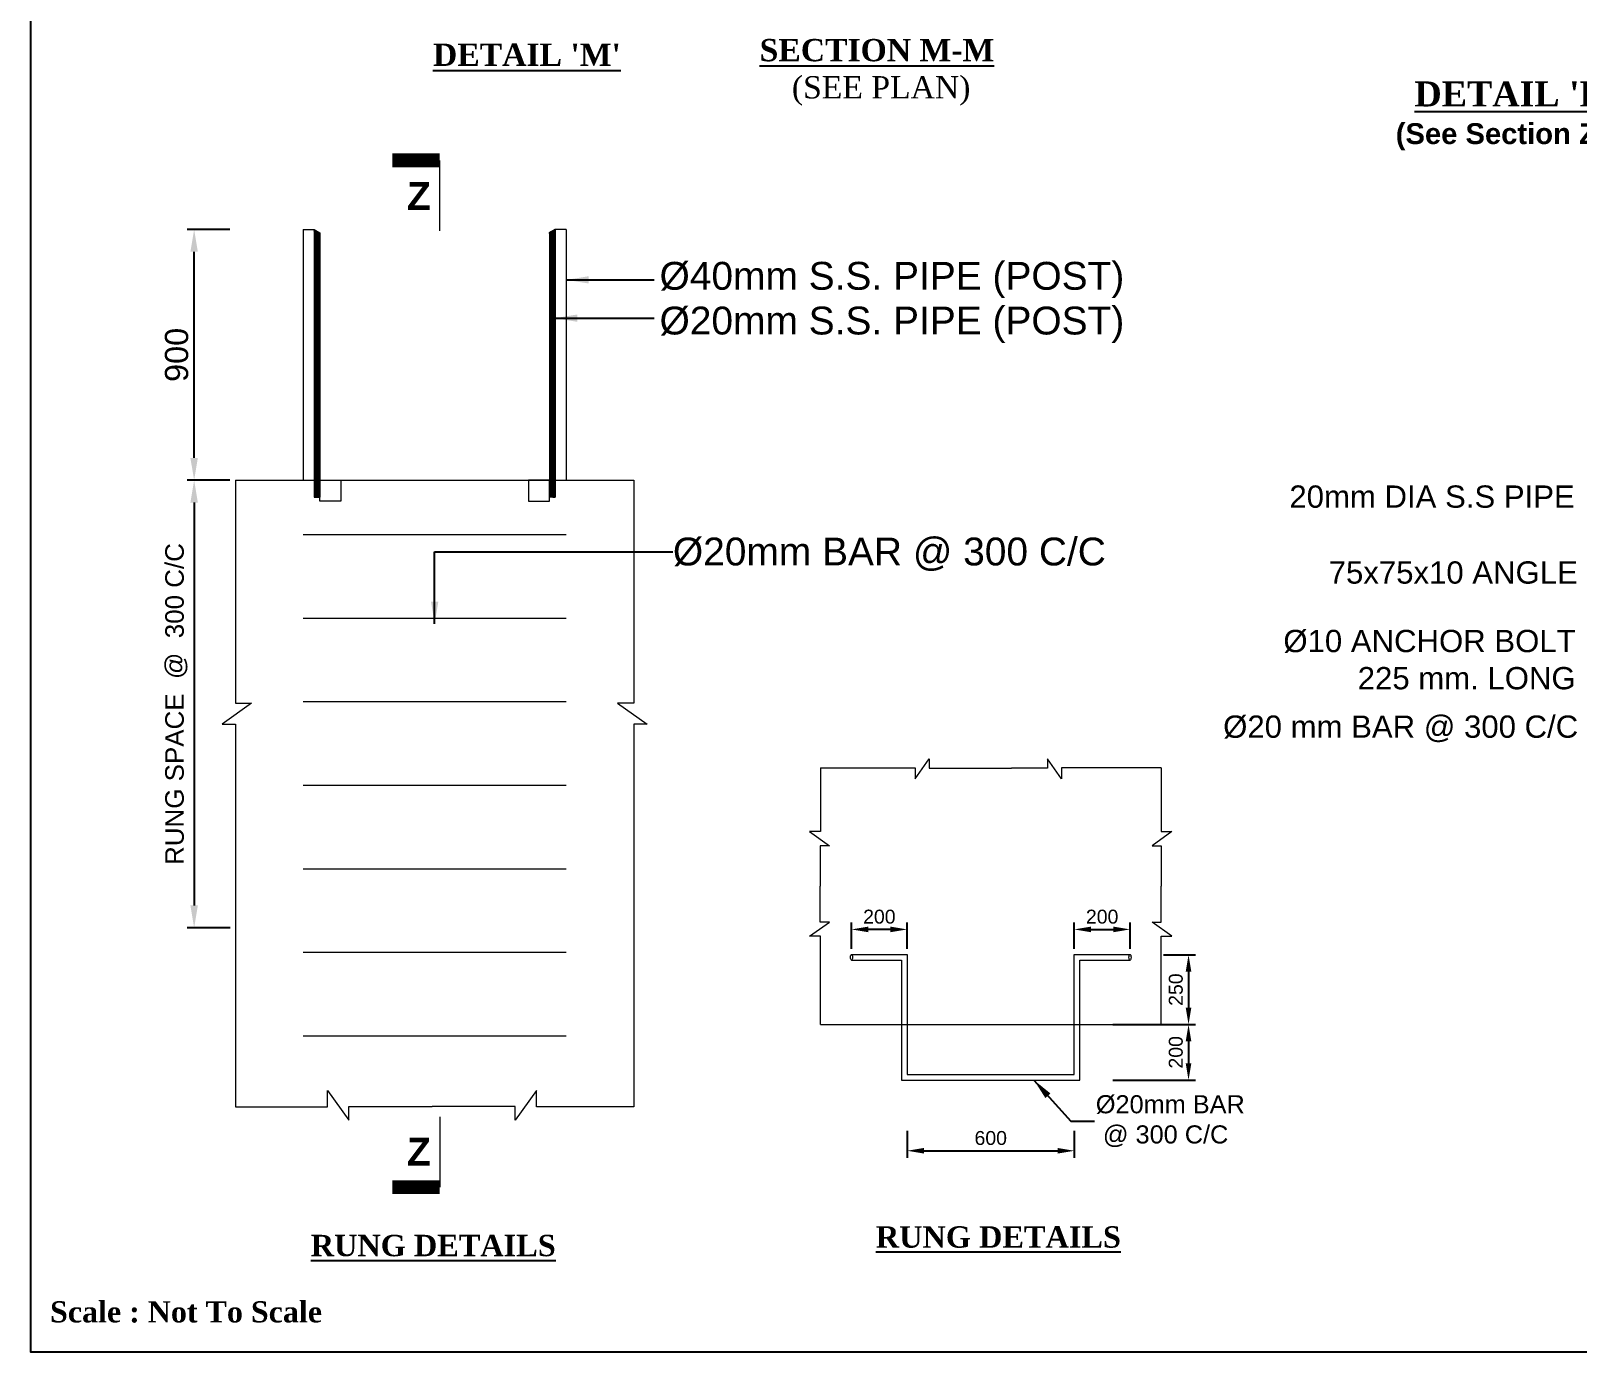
# Model space of a CAD drawing. Extents: x -358915 to 1258323, y -1667244 to -305611.
# Drawn here: x 791851 to 797402, y -1483754 to -1479011 of the extents above; entities that cross this region are included whole.
import ezdxf

# ---------------------------------------------------------------- set-up
doc = ezdxf.new("R2010")
doc.units = 0
doc.header["$LTSCALE"] = 300
doc.header["$MEASUREMENT"] = 0
doc.layers.get('DEFPOINTS').update_dxf_attribs({"linetype": 'CONTINUOUS'})
doc.layers.add('Dim', color=7, linetype='CONTINUOUS', lineweight=9)
doc.layers.add('LINE', color=7, linetype='CONTINUOUS')
doc.layers.add('TEXT', color=10, linetype='CONTINUOUS')
doc.styles.add('Arial', font='arial.ttf')
doc.styles.add('DIM', font='isocp3.shx')
doc.styles.add('style1', font='times.ttf')
doc.dimstyles.new('Dim_25', dxfattribs={"dimtxt": 50, "dimasz": 50, "dimexe": 25, "dimexo": 20, "dimgap": 20, "dimtad": 1, "dimdec": 0, "dimzin": 0, "dimdsep": 46, "dimtxsty": 'DIM', "dimcen": 0.09, "dimclrd": 5, "dimclre": 5, "dimclrt": 7, "dimadec": 0, "dimazin": 0, "dimtfac": 1, "dimtdec": 0, "dimtmove": 0, "dimatfit": 3, "dimfxl": 1, "dimtolj": 1, "dimtzin": 0, "dimarcsym": 0})
doc.dimstyles.get("Standard").update_dxf_attribs({"dimtxt": 75, "dimasz": 75, "dimexe": 60, "dimexo": 60, "dimgap": 100, "dimtad": 1, "dimdec": 0, "dimzin": 0, "dimdsep": 46, "dimtxsty": 'style1', "dimcen": 0.09, "dimclrd": 5, "dimclre": 5, "dimadec": 0, "dimazin": 0, "dimtfac": 1, "dimtdec": 0, "dimtofl": 0, "dimtmove": 0, "dimatfit": 3, "dimfxl": 1, "dimtolj": 1, "dimtzin": 0, "dimarcsym": 0})
pattern_1 = [(45, (702685.95853, -1468991.33491), (-0.08838834765, 0.08838834765), [])]

# ---------------------------------------------------------------- blocks, each defined once
blk = doc.blocks.new('*D845')
at = {"layer": 'DEFPOINTS', "color": 0, "ltscale": 50, "transparency": 16777216}
for p in [(792585.3, -1480624.3), (792436.9, -1482230.9), (792585.8, -1482230.9)]:
    blk.add_point(p, dxfattribs=at)
at = {"layer": 'Dim', "color": 5, "lineweight": -2, "ltscale": 50, "transparency": 16777216}
for p, q in [((792565.3, -1480624.3), (792411.9, -1480624.3)), ((792436.9, -1480704.3), (792436.9, -1482150.9)), ((792565.8, -1482230.9), (792411.9, -1482230.9))]:
    blk.add_line(p, q, dxfattribs=at)
at = {"layer": 'Dim', "color": 5, "ltscale": 50, "transparency": 16777216}
for points in [[(792423.5, -1480704.3), (792450.2, -1480704.3), (792436.9, -1480624.3)], [(792423.5, -1482150.9), (792450.2, -1482150.9), (792436.9, -1482230.9)]]:
    blk.add_solid(points, dxfattribs=at)
at = {"layer": 'Dim', "color": 7, "ltscale": 50, "transparency": 16777216, "insert": (792373.1, -1481427.6), "char_height": 50, "attachment_point": 5, "rotation": 90, "style": 'Arial'}
blk.add_mtext('\\A1;{\\H1.3333x;RUNG SPACE  @  300 C/C}', dxfattribs=at)
blk = doc.blocks.new('*D846')
at = {"layer": 'DEFPOINTS', "color": 0, "ltscale": 50, "transparency": 16777216}
for p in [(792436.9, -1479724.3), (792585.3, -1479724.3), (792585.3, -1480624.3)]:
    blk.add_point(p, dxfattribs=at)
at = {"layer": 'Dim', "color": 5, "lineweight": -2, "ltscale": 50, "transparency": 16777216}
for p, q in [((792565.3, -1479724.3), (792411.9, -1479724.3)), ((792436.9, -1480544.3), (792436.9, -1479804.3)), ((792565.3, -1480624.3), (792411.9, -1480624.3))]:
    blk.add_line(p, q, dxfattribs=at)
at = {"layer": 'Dim', "color": 5, "ltscale": 50, "transparency": 16777216}
for points in [[(792423.5, -1479804.3), (792450.2, -1479804.3), (792436.9, -1479724.3)], [(792423.5, -1480544.3), (792450.2, -1480544.3), (792436.9, -1480624.3)]]:
    blk.add_solid(points, dxfattribs=at)
at = {"layer": 'Dim', "color": 7, "ltscale": 50, "transparency": 16777216, "insert": (792374.3, -1480174.3), "char_height": 50, "attachment_point": 5, "rotation": 90, "style": 'Arial'}
blk.add_mtext('\\A1;{\\H1.6667x;900}', dxfattribs=at)
blk = doc.blocks.new('*D849')
at = {"layer": 'DEFPOINTS', "color": 0, "ltscale": 50, "transparency": 16777216}
for p in [(794797.1, -1482236.8), (794797.1, -1482326.8), (794997.1, -1482326.8)]:
    blk.add_point(p, dxfattribs=at)
at = {"layer": 'Dim', "color": 5, "lineweight": -2, "ltscale": 50, "transparency": 16777216}
for p, q in [((794797.1, -1482306.8), (794797.1, -1482211.8)), ((794997.1, -1482306.8), (794997.1, -1482211.8)), ((794937.1, -1482236.8), (794857.1, -1482236.8))]:
    blk.add_line(p, q, dxfattribs=at)
at = {"layer": 'Dim', "color": 5, "ltscale": 50, "transparency": 16777216}
for points in [[(794857.1, -1482226.8), (794857.1, -1482246.8), (794797.1, -1482236.8)], [(794937.1, -1482226.8), (794937.1, -1482246.8), (794997.1, -1482236.8)]]:
    blk.add_solid(points, dxfattribs=at)
at = {"layer": 'Dim', "color": 7, "ltscale": 50, "transparency": 16777216, "insert": (794897.1, -1482191.3), "char_height": 50, "attachment_point": 5, "style": 'Arial'}
blk.add_mtext('\\A1;200', dxfattribs=at)
blk = doc.blocks.new('*D850')
at = {"layer": 'DEFPOINTS', "color": 0, "ltscale": 50, "transparency": 16777216}
for p in [(795797.1, -1482236.8), (795597.1, -1482326.8), (795797.1, -1482326.8)]:
    blk.add_point(p, dxfattribs=at)
at = {"layer": 'Dim', "color": 5, "lineweight": -2, "ltscale": 50, "transparency": 16777216}
for p, q in [((795597.1, -1482306.8), (795597.1, -1482211.8)), ((795797.1, -1482306.8), (795797.1, -1482211.8)), ((795657.1, -1482236.8), (795737.1, -1482236.8))]:
    blk.add_line(p, q, dxfattribs=at)
at = {"layer": 'Dim', "color": 5, "ltscale": 50, "transparency": 16777216}
for points in [[(795657.1, -1482226.8), (795657.1, -1482246.8), (795597.1, -1482236.8)], [(795737.1, -1482226.8), (795737.1, -1482246.8), (795797.1, -1482236.8)]]:
    blk.add_solid(points, dxfattribs=at)
at = {"layer": 'Dim', "color": 7, "ltscale": 50, "transparency": 16777216, "insert": (795697.1, -1482191.3), "char_height": 50, "attachment_point": 5, "style": 'Arial'}
blk.add_mtext('\\A1;200', dxfattribs=at)
blk = doc.blocks.new('*D851')
at = {"layer": 'DEFPOINTS', "color": 0, "ltscale": 50, "transparency": 16777216}
for p in [(794997.1, -1482939.9), (795597.1, -1482939.9), (795597.1, -1483031.4)]:
    blk.add_point(p, dxfattribs=at)
at = {"layer": 'Dim', "color": 5, "lineweight": -2, "ltscale": 50, "transparency": 16777216}
for p, q in [((794997.1, -1482959.9), (794997.1, -1483056.4)), ((795597.1, -1482959.9), (795597.1, -1483056.4)), ((795057.1, -1483031.4), (795537.1, -1483031.4))]:
    blk.add_line(p, q, dxfattribs=at)
at = {"layer": 'Dim', "color": 5, "ltscale": 50, "transparency": 16777216}
for points in [[(795057.1, -1483021.4), (795057.1, -1483041.4), (794997.1, -1483031.4)], [(795537.1, -1483021.4), (795537.1, -1483041.4), (795597.1, -1483031.4)]]:
    blk.add_solid(points, dxfattribs=at)
at = {"layer": 'Dim', "color": 7, "ltscale": 50, "transparency": 16777216, "insert": (795297.1, -1482985.9), "char_height": 50, "attachment_point": 5, "style": 'Arial'}
blk.add_mtext('\\A1;600', dxfattribs=at)
blk = doc.blocks.new('*D852')
at = {"layer": 'DEFPOINTS', "color": 0, "ltscale": 50, "transparency": 16777216}
for p in [(795897.5, -1482327.9), (795897.5, -1482578), (796007.3, -1482578)]:
    blk.add_point(p, dxfattribs=at)
at = {"layer": 'Dim', "color": 5, "lineweight": -2, "ltscale": 50, "transparency": 16777216}
for p, q in [((795917.5, -1482327.9), (796032.3, -1482327.9)), ((796007.3, -1482387.9), (796007.3, -1482518)), ((795917.5, -1482578), (796032.3, -1482578))]:
    blk.add_line(p, q, dxfattribs=at)
at = {"layer": 'Dim', "color": 5, "ltscale": 50, "transparency": 16777216}
for points in [[(795997.3, -1482387.9), (796017.3, -1482387.9), (796007.3, -1482327.9)], [(795997.3, -1482518), (796017.3, -1482518), (796007.3, -1482578)]]:
    blk.add_solid(points, dxfattribs=at)
at = {"layer": 'Dim', "color": 7, "ltscale": 50, "transparency": 16777216, "insert": (795961.7, -1482452.9), "char_height": 50, "attachment_point": 5, "rotation": 90, "style": 'Arial'}
blk.add_mtext('\\A1;250', dxfattribs=at)
blk = doc.blocks.new('*D853')
at = {"layer": 'DEFPOINTS', "color": 0, "ltscale": 50, "transparency": 16777216}
for p in [(795715.7, -1482578), (795715.7, -1482778), (796007.3, -1482778)]:
    blk.add_point(p, dxfattribs=at)
at = {"layer": 'Dim', "color": 5, "lineweight": -2, "ltscale": 50, "transparency": 16777216}
for p, q in [((795735.7, -1482578), (796032.3, -1482578)), ((796007.3, -1482638), (796007.3, -1482718)), ((795735.7, -1482778), (796032.3, -1482778))]:
    blk.add_line(p, q, dxfattribs=at)
at = {"layer": 'Dim', "color": 5, "ltscale": 50, "transparency": 16777216}
for points in [[(795997.3, -1482638), (796017.3, -1482638), (796007.3, -1482578)], [(795997.3, -1482718), (796017.3, -1482718), (796007.3, -1482778)]]:
    blk.add_solid(points, dxfattribs=at)
at = {"layer": 'Dim', "color": 7, "ltscale": 50, "transparency": 16777216, "insert": (795961.7, -1482678), "char_height": 50, "attachment_point": 5, "rotation": 90, "style": 'Arial'}
blk.add_mtext('\\A1;200', dxfattribs=at)

msp = doc.modelspace()

# ---------------------------------------------------------------- hatches: boundary and pattern name
at = {"layer": 'LINE', "lineweight": 9}
h = msp.add_hatch(dxfattribs=at)
h.set_pattern_fill('ANSI31', color=8)
h.set_pattern_definition(pattern_1)
h.paths.add_polyline_path([(792888.2, -1479735.8), (792868.2, -1479724.3), (792868.2, -1480624.3), (792888.2, -1480624.3)])
h.paths.add_polyline_path([(792888.2, -1480624.3), (792868.2, -1480624.3), (792868.2, -1480685.2), (792888.2, -1480685.2)])
h = msp.add_hatch(dxfattribs=at)
h.set_pattern_fill('ANSI31', color=8)
h.set_pattern_definition(pattern_1)
h.paths.add_polyline_path([(793712.7, -1479735.8), (793732.7, -1479724.3), (793732.7, -1480624.3), (793712.7, -1480624.3)])
h.paths.add_polyline_path([(793712.7, -1480624.3), (793732.7, -1480624.3), (793732.7, -1480685.2), (793712.7, -1480685.2)])

# ---------------------------------------------------------------- linework, layer by layer
at = {"layer": 'LINE', "color": 7, "lineweight": 9}
for p, q in [((792868.2, -1480685.2), (792888.2, -1480685.2)), ((793732.7, -1480685.2), (793712.7, -1480685.2)), ((794685.6, -1482578), (795908.6, -1482578))]:
    msp.add_line(p, q, dxfattribs=at)
at = {"layer": 'LINE'}
msp.add_lwpolyline([(805349.4, -1483754.1), (791850.9, -1483754.1), (791850.9, -1474208.7), (805349.4, -1474208.7)], close=True, dxfattribs=at)
at = {"layer": 'LINE', "color": 6, "lineweight": 9}
for points in [[(793318.5, -1479476.1, 50, 50, 0), (793148.7, -1479476.1, 0, 0, 0)], [(793318.5, -1483162.2, 50, 50, 0), (793148.7, -1483162.2, 0, 0, 0)]]:
    msp.add_lwpolyline(points, format="xyseb", dxfattribs=at)
for points in [[(793318.5, -1479728.5), (793318.5, -1479476.1)], [(793318.5, -1482909.8), (793318.5, -1483162.2)]]:
    msp.add_lwpolyline(points, dxfattribs=at)
at = {"layer": 'LINE', "color": 7, "lineweight": 9}
for points in [[(792828.2, -1479724.3), (792868.2, -1479724.3)], [(792828.2, -1479724.3), (792828.2, -1480624.3)], [(792868.2, -1479724.3), (792868.2, -1480685.2)], [(792868.2, -1479724.3), (792888.2, -1479735.8)], [(793732.7, -1479724.3), (793712.7, -1479735.8)], [(793772.7, -1479724.3), (793732.7, -1479724.3)], [(793732.7, -1479724.3), (793732.7, -1480685.2)], [(793772.7, -1479724.3), (793772.7, -1480624.3)], [(792888.2, -1479735.8), (792888.2, -1480685.2)], [(793712.7, -1479735.8), (793712.7, -1480685.2)], [(792585.3, -1480624.3), (794015.7, -1480624.3)]]:
    msp.add_lwpolyline(points, dxfattribs=at)
at = {"layer": 'LINE', "color": 5, "lineweight": 9}
for points in [[(792585.3, -1480624.3), (792585.3, -1481424.1), (792643.4, -1481424.1), (792537, -1481500.3), (792585.8, -1481500.3), (792585.8, -1482873.3)], [(794015.7, -1480624.3), (794015.7, -1481424.1), (793957.5, -1481424.1), (794064, -1481500.3), (794015.1, -1481500.3), (794015.1, -1482873.3)], [(794685.6, -1481657.1), (794685.6, -1481885.5), (794646.8, -1481885.5), (794717.8, -1481936.3), (794685.2, -1481936.3), (794685.2, -1482082)], [(794685.6, -1481657.1), (795025.6, -1481657.1), (795025.6, -1481695.9), (795076.3, -1481624.9), (795076.3, -1481657.5), (795372.1, -1481657.5)], [(795908.6, -1481657.1), (795551.4, -1481657.1), (795551.4, -1481695.9), (795500.6, -1481624.9), (795500.6, -1481657.5), (795372.1, -1481657.5)], [(795908.6, -1481657.1), (795908.6, -1481885.5), (795947.4, -1481885.5), (795876.4, -1481936.3), (795909, -1481936.3), (795909, -1482082)], [(794685.6, -1482578), (794685.6, -1482261.3), (794646.8, -1482261.3), (794717.8, -1482210.5), (794685.2, -1482210.5), (794685.2, -1482082)], [(795908.6, -1482578), (795908.6, -1482261.3), (795947.4, -1482261.3), (795876.4, -1482210.5), (795909, -1482210.5), (795909, -1482082)], [(792585.8, -1482873.3), (792915.6, -1482873.3), (792915.6, -1482815.1), (792991.8, -1482921.5), (792991.8, -1482872.7), (793291.6, -1482872.7)], [(794015.1, -1482873.3), (793665.6, -1482873.3), (793665.6, -1482815.1), (793589.5, -1482921.5), (793589.5, -1482872.7), (793291.6, -1482872.7)]]:
    msp.add_lwpolyline(points, dxfattribs=at)
at = {"layer": 'LINE', "color": 3, "lineweight": 9}
for points in [[(792963.2, -1480699.3), (792888.2, -1480699.3), (792888.2, -1480624.3), (792963.2, -1480624.3)], [(793637.7, -1480699.3), (793712.7, -1480699.3), (793712.7, -1480624.3), (793637.7, -1480624.3)]]:
    msp.add_lwpolyline(points, close=True, dxfattribs=at)
for points in [[(792828.2, -1480818.9), (793772.7, -1480818.9)], [(792828.2, -1481118.9), (793772.7, -1481118.9)], [(792828.2, -1481418.9), (793772.7, -1481418.9)], [(792828.2, -1481718.9), (793772.7, -1481718.9)], [(792828.2, -1482018.9), (793772.7, -1482018.9)], [(792828.2, -1482318.9), (793772.7, -1482318.9)], [(792828.2, -1482618.9), (793772.7, -1482618.9)]]:
    msp.add_lwpolyline(points, dxfattribs=at)
at = {"layer": 'LINE', "color": 1, "lineweight": 9}
for points in [[(794797.1, -1482326.8), (794997.1, -1482326.8), (794997.1, -1482647.8), (794997.1, -1482758), (795597.1, -1482758), (795597.1, -1482647.8), (795597.1, -1482326.8), (795797.1, -1482326.8)], [(794797.1, -1482346.8), (794977.1, -1482346.8), (794977.1, -1482647.8), (794977.1, -1482778), (795617.1, -1482778), (795617.1, -1482647.8), (795617.1, -1482346.8), (795797.1, -1482346.8)], [(794997.1, -1482578), (795597.1, -1482578)]]:
    msp.add_lwpolyline(points, dxfattribs=at)
for centre in [(794797.1, -1482336.8), (795797.1, -1482336.8)]:
    msp.add_ellipse(centre, major_axis=(0, 10), ratio=0.371892, dxfattribs=at)

# ---------------------------------------------------------------- texts
at = {"layer": 'LINE', "color": 6, "attachment_point": 5}
for s, insert, char_height, width in [("{\\fTimes New Roman|b1|i0|c0|p18;\\LDETAIL 'M'}", (793631.8, -1479096.9), 80, 2046.856), ('{\\fTimes New Roman|b1|i0|c0|p18;\\LSECTION M-M\\P\\fTimes New Roman|b0|i0|c0|p18;\\l\\C7; (SEE PLAN)}', (794888.5, -1479159.9), 80, 2046.856), ("{\\fTimes New Roman|b1|i0|c0|p18;\\H0.78125x;\\LDETAIL 'E'\\H1.0833x;\\P\\fArial|b1|i0|c0|p34;\\H0.76923x;\\l\\C0;(See Section Z-Z)}", (797179.1, -1479316.3), 115.2, 1608.775), ('{\\fTimes New Roman|b1|i0|c0|p18;\\LRUNG DETAILS}', (793295.4, -1483372.1), 76.8, 1072.517), ('{\\fTimes New Roman|b1|i0|c0|p18;\\LRUNG DETAILS}', (795324.6, -1483341.5), 76.8, 1072.517)]:
    msp.add_mtext(s, dxfattribs=dict(at, insert=insert, char_height=char_height, width=width))
at = {"layer": 'LINE', "color": 0, "attachment_point": 4}
for s, insert, char_height, width in [('{\\fArial|b1|i0|c0|p34;Z}', (793201.2, -1479603.9), 100, 1521.805), ('{\\fArial|b0|i0|c0|p34;%%C40mm S.S. PIPE (POST)}', (794107.9, -1479905.5), 100, 2232.711), ('{\\fArial|b0|i0|c0|p34;%%C20mm S.S. PIPE (POST)}', (794107.9, -1480066.1), 100, 1897.065), ('\\pxqr;{\\fArial|b0|i0|c0|p34;20mm DIA S.S PIPE}', (796333.6, -1480683.6), 80, 1060.453), ('{\\fArial|b0|i0|c0|p34;%%C20mm BAR @ 300 C/C}', (794155.9, -1480890.2), 100, 1931.59), ('{\\fArial|b0|i0|c0|p34;75x75x10 ANGLE}', (796510.5, -1480956.1), 80, 915.978), ('\\pxqr;{\\fArial|b0|i0|c0|p34;%%C10 ANCHOR BOLT\\P225 mm. LONG}', (796259.3, -1481268.7), 80, 1137.865), ('{\\fArial|b0|i0|c0|p34;%%C20 mm BAR @ 300 C/C}', (796131.6, -1481516.9), 80, 1302.275), ('{\\fArial|b0|i0|c0|p34;%%C20mm BAR\\P @ 300 C/C}', (795674.4, -1482925.1), 65, 952.642), ('{\\fArial|b1|i0|c0|p34;Z}', (793201.2, -1483034.4), 100, 1521.805)]:
    msp.add_mtext(s, dxfattribs=dict(at, insert=insert, char_height=char_height, width=width))
at = {"layer": 'TEXT', "color": 0, "linetype": 'ByBlock', "insert": (791919.6, -1483571.6), "char_height": 76.066, "width": 1410.159, "attachment_point": 1, "style": 'Arial'}
msp.add_mtext('{\\fTimes New Roman|b1|i0|c0|p18;Scale : Not To Scale}', dxfattribs=at)

# ---------------------------------------------------------------- dimensions: what is measured, and where the dimension line sits
at = {"layer": 'Dim', "ltscale": 50}
for base, p2, text, picture, middle in [((792436.9, -1479724.3), (792585.3, -1479724.3), '{\\H1.6667x;<>}', '*D846', (792374.3, -1480174.3)), ((792436.9, -1482230.9), (792585.8, -1482230.9), '{\\H1.3333x;RUNG SPACE  @  300 C/C}', '*D845', (792373.1, -1481427.6))]:
    dim = msp.add_linear_dim(base=base, p1=(792585.3, -1480624.3), p2=p2, angle=90, text=text, dimstyle='Dim_25', override={"dimasz": 80, "dimtxsty": 'Arial'}, dxfattribs=at)
    dim.commit()
    dim.dimension.update_dxf_attribs({"geometry": picture, "text_midpoint": middle})
for base, p1, p2, picture, middle in [((794797.1, -1482236.8), (794997.1, -1482326.8), (794797.1, -1482326.8), '*D849', (794897.1, -1482191.3)), ((795797.1, -1482236.8), (795597.1, -1482326.8), (795797.1, -1482326.8), '*D850', (795697.1, -1482191.3)), ((795597.1, -1483031.4), (794997.1, -1482939.9), (795597.1, -1482939.9), '*D851', (795297.1, -1482985.9))]:
    dim = msp.add_linear_dim(base=base, p1=p1, p2=p2, dimstyle='Dim_25', override={"dimasz": 60, "dimtxsty": 'Arial'}, dxfattribs=at)
    dim.commit()
    dim.dimension.update_dxf_attribs({"geometry": picture, "text_midpoint": middle})
for base, p1, p2, picture, middle in [((796007.3, -1482578), (795897.5, -1482327.9), (795897.5, -1482578), '*D852', (795961.7, -1482452.9)), ((796007.3, -1482778), (795715.7, -1482578), (795715.7, -1482778), '*D853', (795961.7, -1482678))]:
    dim = msp.add_linear_dim(base=base, p1=p1, p2=p2, angle=90, dimstyle='Dim_25', override={"dimasz": 60, "dimtxsty": 'Arial'}, dxfattribs=at)
    dim.commit()
    dim.dimension.update_dxf_attribs({"geometry": picture, "text_midpoint": middle})

# ---------------------------------------------------------------- leaders
for points in [[(793773.9, -1479905), (794088.3, -1479905)], [(793732.7, -1480042.4), (794088.3, -1480042.4)], [(793300.5, -1481139.8), (793300.5, -1480881.7), (794155.9, -1480881.7)]]:
    msp.add_leader(points, dimstyle='Dim_25', override={"dimasz": 80, "dimtxsty": 'Arial'}, dxfattribs=at)
at = {"layer": 'LINE', "color": 5, "lineweight": 9}
msp.add_leader([(795452.4, -1482778), (795584.4, -1482925.7), (795669.9, -1482925.7)], dimstyle='Standard', override={"dimtad": 0, "dimfxl": 7}, dxfattribs=at)

doc.saveas('drawing.dxf')
